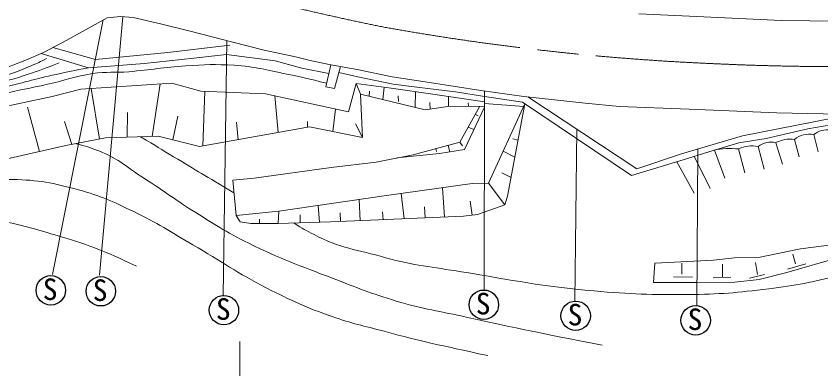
# Model space of a CAD drawing. Units: millimetres, scale not verified. Extents: x 40000 to 680000, y 20000 to 380000.
# Drawn here: x 336036 to 404368, y 241555 to 271557 of the extents above; entities that cross this region are included whole.
import ezdxf
from ezdxf.enums import TextEntityAlignment as Align

# ---------------------------------------------------------------- set-up
doc = ezdxf.new("R2010")
doc.units = ezdxf.units.MM
doc.header["$LTSCALE"] = 1000
doc.linetypes.add('CHAIN', pattern=[18.5, 12, -1.5, 3.5, -1.5])
for name, color, linetype, lineweight in [('M-BGD', 7, 'Continuous', 13), ('M-BMK', 2, 'CHAIN', 13), ('M-STR-HTXT', 7, 'Continuous', 13)]:
    doc.layers.add(name, color=color, linetype=linetype, lineweight=lineweight)
doc.styles.add('ＭＳ ゴシック', font='')
doc.styles.get('ＭＳ ゴシック').set_extended_font_data('MS Gothic')

msp = doc.modelspace()

# ---------------------------------------------------------------- linework, layer by layer
at = {"layer": 'M-BGD'}
for p, q in [((345107, 271506), (343112, 249519)), ((343442, 271231), (339132, 249580)), ((353925, 269471), (353624, 247804)), ((342421, 265392), (343131, 261101)), ((347600, 261326), (348265, 265792)), ((351891, 260513), (352065, 265154)), ((366013, 264752), (366037, 265159)), ((367187, 264465), (367297, 265502)), ((369916, 263797), (369937, 265135)), ((375815, 265196), (375766, 248265)), ((358285, 261652), (357994, 264784)), ((368505, 264283), (368486, 264773)), ((372741, 263858), (372749, 264726)), ((337003, 263807), (338014, 260036)), ((371196, 263644), (371173, 264219)), ((372686, 263857), (375811, 263907)), ((374437, 263885), (374431, 264186)), ((379135, 263863), (375812, 264120)), ((345454, 261257), (345485, 263360)), ((362916, 261734), (363165, 263652)), ((375018, 263206), (375265, 263083)), ((340142, 262591), (340762, 260641)), ((349337, 261030), (349776, 263040)), ((354880, 261045), (354755, 262543)), ((360773, 262095), (360791, 262607)), ((365435, 261230), (364858, 262383)), ((374424, 262114), (374910, 261925)), ((383638, 261947), (383474, 247325)), ((378645, 261002), (378206, 261131)), ((402117, 261075), (402532, 259598)), ((403757, 261474), (404139, 260019)), ((372709, 260559), (372873, 260021)), ((373725, 260829), (373944, 260510)), ((399031, 260466), (399540, 258529)), ((400555, 260793), (401097, 258972)), ((371662, 260280), (371728, 260045)), ((378380, 259563), (377396, 260070)), ((393908, 260247), (393828, 246932)), ((395339, 260168), (396199, 257761)), ((397375, 260255), (397917, 258219)), ((392127, 259169), (393599, 256494)), ((393622, 259633), (394974, 256904)), ((378060, 257829), (377264, 258239)), ((372408, 254462), (372248, 256967)), ((368982, 254314), (368731, 256478)), ((365262, 254161), (365156, 255963)), ((374772, 254625), (374601, 255810)), ((358282, 253923), (358342, 254962)), ((361785, 254033), (361677, 255452)), ((367200, 254238), (367155, 254903)), ((370774, 254392), (370723, 255334)), ((356713, 253920), (356703, 254285)), ((360142, 253981), (360160, 254671)), ((363577, 254095), (363538, 254828)), ((402212, 250480), (401986, 251318)), ((392558, 249613), (392558, 250546)), ((396009, 249333), (396015, 250470)), ((398982, 249594), (398822, 250612)), ((401534, 250028), (403079, 250480)), ((398304, 249274), (399584, 249585)), ((391843, 249387), (393472, 249359)), ((395233, 249293), (396712, 249368))]:
    msp.add_line(p, q, dxfattribs=at)
for points in [[(334420, 266883), (336916, 267835), (338357, 268466), (340033, 269342), (341978, 270425), (343779, 271417), (344904, 271522), (345962, 271439), (348294, 270901), (350926, 270242), (354333, 269367), (357098, 268646), (359748, 268086), (360995, 267793), (362773, 267410), (364981, 267026), (367979, 266400), (371148, 265896), (375491, 265242), (379152, 264717), (384342, 264161), (387272, 263859), (393173, 263636), (400623, 263334), (407178, 263193)], [(388898, 271740), (394417, 271486), (401001, 271194), (408319, 271090)], [(339166, 268889), (342788, 267864), (348929, 268448), (354194, 269089)], [(338156, 268378), (342190, 267169), (346930, 267522), (351141, 267970), (353909, 268288), (358026, 267746), (360299, 267121), (362599, 266662)], [(362773, 267410), (362338, 265548), (363064, 265404), (363581, 267270)], [(379026, 264231), (375814, 264716), (373334, 265114), (370048, 265502), (368053, 265766), (365045, 266387), (363436, 266746)], [(320897, 260977), (325893, 261889), (331897, 263202), (339102, 264723), (341536, 265332), (349269, 265860)], [(365289, 264930), (364922, 265821), (364273, 263410), (357206, 264956), (351732, 265167), (349269, 265860)], [(364922, 265821), (367882, 265424), (371432, 264924), (375812, 264265)], [(307664, 255261), (312468, 256526), (317271, 257454), (325455, 258700), (332388, 258764), (340249, 260541), (343628, 261198), (348095, 261342), (351601, 260461), (360952, 262127), (365435, 261230), (365289, 264930), (370781, 263585), (372686, 263857)], [(379495, 264680), (388745, 258578), (392541, 259840), (397720, 261382), (406932, 263198)], [(354723, 254587), (354432, 257611), (356257, 257787), (362774, 258684), (366616, 259148), (369755, 259773), (373725, 260829), (375396, 263901)], [(354723, 254587), (358342, 254962), (367293, 256277), (374770, 257318), (376147, 257350), (379238, 264089), (377770, 256252), (377546, 255515), (376147, 257350)], [(368361, 259495), (371992, 259876), (374102, 260224), (375811, 263823)], [(379026, 264231), (388285, 258008), (392686, 259338), (394862, 260025), (397414, 260788), (399731, 261146), (403254, 261956), (405852, 262436), (407078, 262634), (409224, 262635)], [(390275, 250536), (395242, 250810), (397022, 250989), (399056, 251027), (402638, 251767), (404622, 252021), (407281, 252365), (409353, 253082), (411569, 253813), (414721, 254650), (416703, 254936), (419645, 254997), (422055, 256008), (425249, 257159), (427742, 255906), (429216, 255191), (430213, 255169), (431631, 255396), (432263, 255684), (432983, 256122), (436562, 256632), (437247, 255650), (437828, 254913), (438665, 254708)], [(390275, 250536), (390152, 248906), (393829, 248907), (397052, 248929), (399113, 249167), (401474, 249760), (405967, 251056), (409396, 252065), (414017, 253343), (415186, 253598), (416256, 253731), (418355, 253681), (419851, 253809), (421480, 254231), (423279, 255127), (424641, 255505), (425345, 255586), (426023, 255339), (427235, 254883)], [(377546, 255515), (375223, 254682), (374017, 254531), (366793, 254220), (362725, 254062), (358282, 253923), (355978, 253918), (355055, 254068), (354723, 254587)]]:
    msp.add_lwpolyline(points, dxfattribs=at)
at = {"layer": 'M-BGD', "lineweight": 25}
for centre in [(338981, 248240), (343227, 248158), (375745, 247016), (353682, 246555), (383546, 246077), (393733, 245685)]:
    msp.add_circle(centre, 1250, dxfattribs=at)
at = {"layer": 'M-BGD'}
for centre, radius, start, end in [((404939, 259976), 1909, 82.39023, 128.2697), ((401768, 258545), 2555, 82.14744, 118.35496), ((403382, 259446), 2063, 79.52152, 127.82109), ((398496, 258053), 2472, 77.50093, 116.98488), ((400152, 258958), 1878, 77.59965, 126.61832), ((396627, 254286), 6016, 82.86188, 103.08662)]:
    msp.add_arc(centre, radius, start, end, dxfattribs=at)
for points, knots in [([(312917, 261537), (315183, 262180), (315813, 262351), (317692, 262782), (319839, 263275), (321070, 263416), (323232, 263839), (326011, 264382), (327599, 264555), (330341, 265264), (333120, 265983), (334761, 266197), (337386, 267361), (337871, 267577), (338057, 267642), (338618, 267938)], [0, 0, 0, 0, 1, 1, 1, 2, 2, 2, 3, 3, 3, 4, 4, 4, 5, 5, 5, 5]), ([(303249, 256372), (304390, 256846), (304689, 256974), (305603, 257381), (306797, 257912), (307428, 258293), (308629, 258806), (309424, 259145), (309884, 259306), (310711, 259558), (312047, 259966), (312822, 260102), (314185, 260407), (315863, 260783), (316808, 260973), (318492, 261320), (320995, 261834), (322402, 262098), (324908, 262593), (326492, 262905), (327393, 263014), (328964, 263385), (331254, 263926), (332505, 264354), (334792, 264906), (336310, 265272), (337175, 265411), (338699, 265755), (340200, 266093), (341012, 266430), (342533, 266666), (343725, 266851), (344414, 266730), (345616, 266827), (347508, 266980), (348556, 267202), (350451, 267324), (352049, 267427), (352952, 267476), (354550, 267372), (356322, 267257), (357294, 266977), (359033, 266619), (360358, 266347), (360800, 266244), (362407, 265841)], [0, 0, 0, 0, 1, 1, 1, 2, 2, 2, 3, 3, 3, 4, 4, 4, 5, 5, 5, 6, 6, 6, 7, 7, 7, 8, 8, 8, 9, 9, 9, 10, 10, 10, 11, 11, 11, 12, 12, 12, 13, 13, 13, 14, 14, 14, 15, 15, 15, 15]), ([(308296, 259484), (310378, 260093), (310900, 260246), (312570, 260732), (313379, 260968), (313834, 261093), (314642, 261335), (316090, 261769), (316897, 262024), (318343, 262465), (319424, 262795), (320014, 263036), (321110, 263308), (322705, 263703), (323635, 263750), (325257, 264012), (326480, 264210), (327179, 264240), (328395, 264477), (330563, 264898), (331773, 265160), (333911, 265710), (335152, 266028), (335850, 266203), (337066, 266606), (338110, 266953), (338462, 267087), (339707, 267583)], [0, 0, 0, 0, 1, 1, 1, 2, 2, 2, 3, 3, 3, 4, 4, 4, 5, 5, 5, 6, 6, 6, 7, 7, 7, 8, 8, 8, 9, 9, 9, 9]), ([(314257, 260898), (316819, 261491), (317484, 261641), (319541, 262163), (321203, 262585), (322110, 262913), (323784, 263284), (326057, 263787), (327378, 263817), (329660, 264277), (331655, 264679), (332756, 264978), (334736, 265445), (336578, 265881), (337594, 266193), (339443, 266598), (340514, 266833), (340863, 266909), (342190, 267169)], [0, 0, 0, 0, 1, 1, 1, 2, 2, 2, 3, 3, 3, 4, 4, 4, 5, 5, 5, 6, 6, 6, 6]), ([(346604, 261294), (347970, 260466), (348313, 260259), (349409, 259597), (351410, 258390), (352038, 258014), (354537, 256515)], [0, 0, 0, 0, 1, 1, 1, 2, 2, 2, 2]), ([(341107, 260708), (342010, 260495), (342310, 260375), (343056, 260090), (344799, 259423), (345559, 258602), (347138, 257608), (348653, 256654), (349433, 256014), (350949, 255062), (352800, 253900), (353826, 253216), (355785, 252244), (358482, 250906), (360084, 250346), (362894, 249266), (364989, 248461), (366153, 247969), (368306, 247329), (370637, 246635), (372000, 246466), (374374, 245936), (378821, 244943), (380257, 244675), (385796, 243563)], [0, 0, 0, 0, 1, 1, 1, 2, 2, 2, 3, 3, 3, 4, 4, 4, 5, 5, 5, 6, 6, 6, 7, 7, 7, 8, 8, 8, 8]), ([(317030, 253139), (320487, 254035), (321413, 254261), (324189, 255098), (326294, 255733), (327411, 256306), (329551, 256813), (331921, 257375), (333294, 257681), (335730, 257657), (337946, 257635), (339197, 257364), (341337, 256786), (343236, 256273), (344245, 255784), (346019, 254935), (348054, 253961), (349098, 253228), (351054, 252104), (353513, 250692), (354789, 249719), (357315, 248430), (359423, 247354), (360634, 246788), (362868, 246007), (364558, 245416), (365549, 245222), (367277, 244755), (370693, 243832), (371845, 243617), (376096, 242686)], [0, 0, 0, 0, 1, 1, 1, 2, 2, 2, 3, 3, 3, 4, 4, 4, 5, 5, 5, 6, 6, 6, 7, 7, 7, 8, 8, 8, 9, 9, 9, 10, 10, 10, 10]), ([(319333, 252633), (321255, 253265), (321830, 253475), (323480, 253818), (324793, 254091), (325547, 254145), (326874, 254346), (328030, 254521), (328667, 254762), (329836, 254778), (331689, 254804), (332724, 254537), (334544, 254186), (336439, 253819), (337478, 253495), (339331, 252953), (340690, 252555), (341451, 252323), (342773, 251816), (344159, 251285), (344628, 251057), (346248, 250279)], [0, 0, 0, 0, 1, 1, 1, 2, 2, 2, 3, 3, 3, 4, 4, 4, 5, 5, 5, 6, 6, 6, 7, 7, 7, 7]), ([(359626, 253965), (360376, 253460), (360654, 253334), (361337, 252974), (363542, 251814), (365008, 251686), (367407, 251015), (369875, 250324), (371329, 250230), (373858, 249817), (378247, 249100), (380695, 248563), (385127, 248184), (388222, 247919), (389968, 247857), (393075, 247884), (395761, 247908), (397271, 248025), (399934, 248374), (402285, 248683), (403606, 248903), (405895, 249518), (408574, 250237), (409985, 250938), (412646, 251722), (414432, 252249), (415512, 252294), (417246, 252974), (417947, 253250), (418207, 253344), (419017, 253738)], [0, 0, 0, 0, 1, 1, 1, 2, 2, 2, 3, 3, 3, 4, 4, 4, 5, 5, 5, 6, 6, 6, 7, 7, 7, 8, 8, 8, 9, 9, 9, 10, 10, 10, 10])]:
    msp.add_open_spline(points, degree=3, knots=knots, dxfattribs=at)
at = {"layer": 'M-BMK'}
for centre, radius, start, end in [((414410, 501761), 235908, 251.78357, 258.3921), ((404174, 475296), 207978, 259.68743, 267.4953), ((406107, 500242), 232986, 267.2885, 273.27679)]:
    msp.add_arc(centre, radius, start, end, dxfattribs=at)
at = {"layer": 'M-STR-HTXT'}
msp.add_line((355030, 227495), (355030, 243880), dxfattribs=at)

# ---------------------------------------------------------------- texts
at = {"layer": 'M-BGD', "style": 'ＭＳ ゴシック'}
for p in [(338303, 246866), (342549, 246785), (375067, 245642), (353004, 245181), (382868, 244703), (393054, 244312)]:
    msp.add_text('S', height=1833, dxfattribs=at).set_placement(p, align=Align.BOTTOM_LEFT)

doc.saveas('drawing.dxf')
